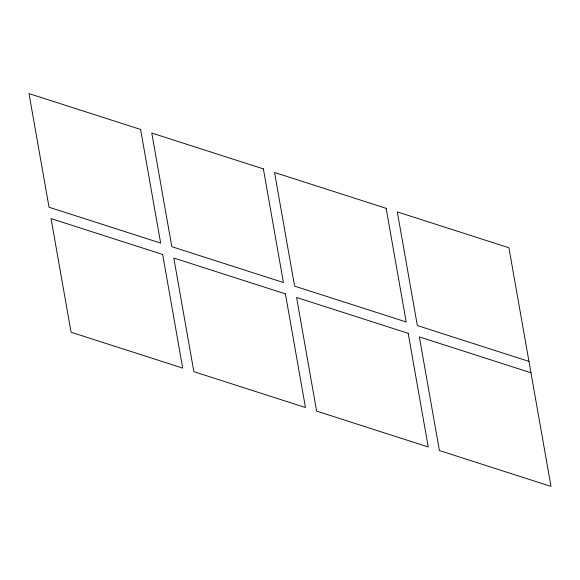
<?xml version="1.0" encoding="UTF-8"?>
<svg xmlns="http://www.w3.org/2000/svg" width="580" height="580" viewBox="0 0 580 580"><rect width="100%" height="100%" fill="white"/><g stroke="black" fill="none" stroke-linecap="round" stroke-linejoin="round"><path stroke-width="0.87" d="M528.96 361.398L417.346 325.547L397.314 211.91L508.921 247.769L551 486.402L439.393 450.544L419.354 336.915L530.961 372.766M140.606 129.456L29 93.597L49.039 207.234L160.645 243.085L140.606 129.456M263.378 168.889L151.772 133.037L171.81 246.674L283.417 282.525L263.378 168.889M386.149 208.329L274.543 172.477L294.582 286.114L406.188 321.965L386.149 208.329M162.654 254.453L51.04 218.602L71.079 332.231L182.685 368.09L162.654 254.453M285.418 293.886L173.811 258.035L193.85 371.671L305.457 407.522L285.418 293.886M408.189 333.326L296.583 297.475L316.622 411.111L428.228 446.962L408.189 333.326"/></g></svg>
